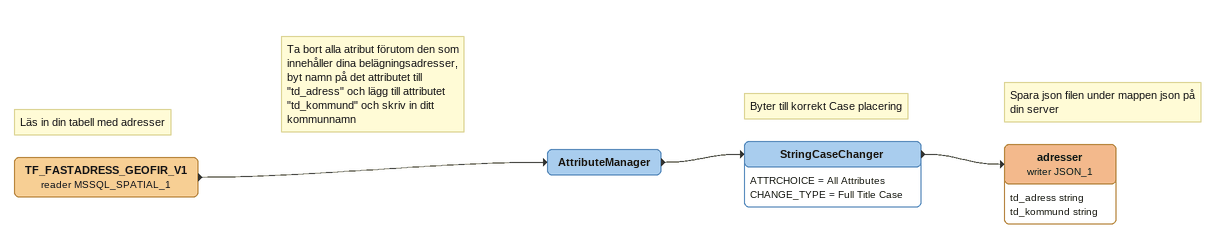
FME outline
Note: Läs in din tabell med adresser
TF_FASTADRESS_GEOFIR_V1 (reader MSSQL_SPATIAL_1)
    -> AttributeManager
Note: Ta bort alla atribut förutom den som innehåller dina belägningsadresser, byt namn på det attributet till "td_adress" och lägg till attributet "td_kommund" och skriv in ditt kommunnamn
AttributeManager
    -> StringCaseChanger
Note: Byter till korrekt Case placering
StringCaseChanger
    ATTRCHOICE = All Attributes
    CHANGE_TYPE = Full Title Case
    -> adresser (writer JSON_1)
Note: Spara json filen under mappen json på din server
adresser (writer JSON_1)
    attributes: td_adress string, td_kommund string
